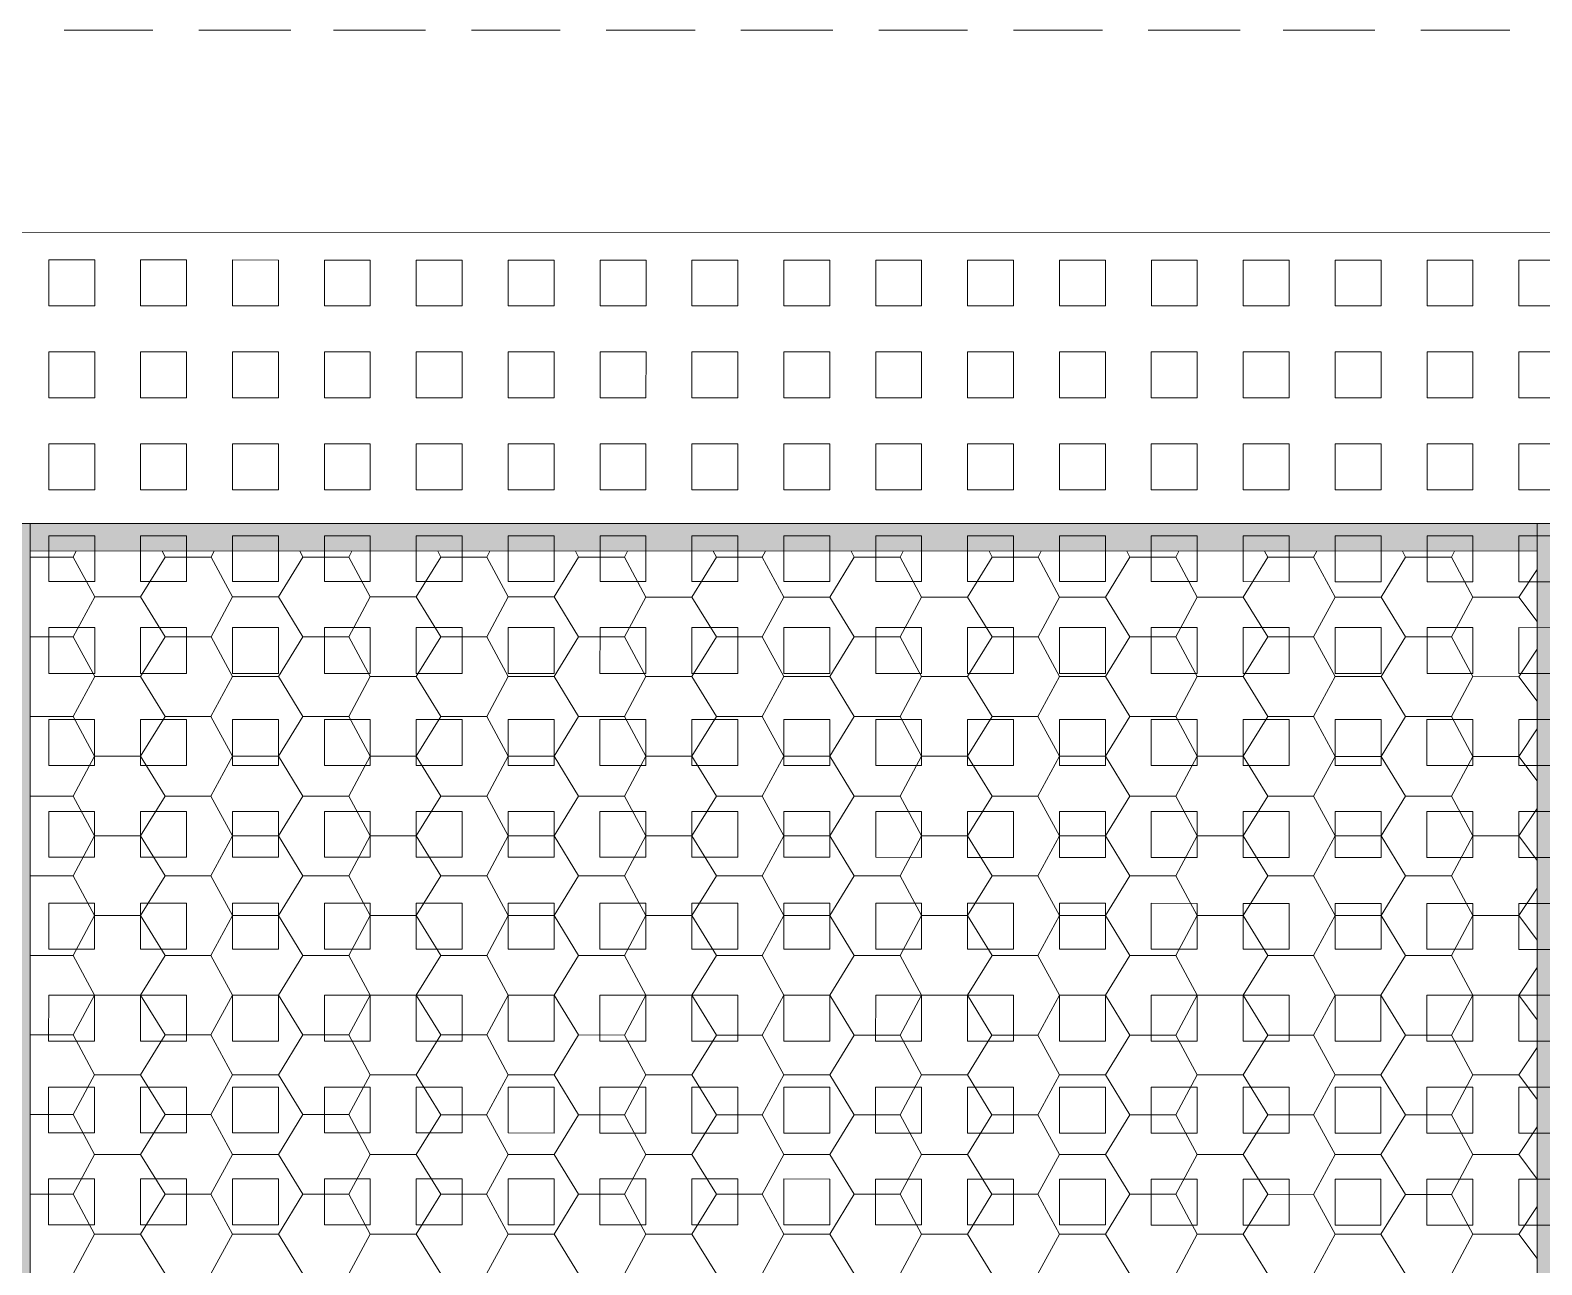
# Model space of a CAD drawing. Extents: x 3377 to 3790, y 1673 to 1846.
# Drawn here: x 3522.481 to 3524.569, y 1763.472 to 1765.177 of the extents above; entities that cross this region are included whole.
import ezdxf

# ---------------------------------------------------------------- set-up
doc = ezdxf.new("R2010")
doc.units = 0
doc.header["$LTSCALE"] = 2
doc.layers.add('PDF7_0', color=7, linetype='Continuous', true_color=0xc6c6c6)
doc.layers.add('PDF7_04-DETALHE', color=7, linetype='Continuous', true_color=0xc6c6c6)

msp = doc.modelspace()

# ---------------------------------------------------------------- linework, layer by layer
at = {"layer": 'PDF7_0', "color": 7, "lineweight": 0}
for points in [[(3522.4431, 1764.4958), (3522.4812, 1764.4958), (3522.4811, 1762.3969), (3522.443, 1762.3969)], [(3522.4811, 1762.3969), (3522.4812, 1764.4958)], [(3524.5631, 1764.4956), (3524.5631, 1764.4575), (3522.4812, 1764.4577), (3522.4812, 1764.4958)], [(3524.5631, 1764.4956), (3524.6012, 1764.4956), (3524.601, 1762.3968), (3524.563, 1762.3968)]]:
    msp.add_lwpolyline(points, close=True, dxfattribs=at)
msp.add_lwpolyline([(3524.5631, 1764.4956), (3524.563, 1762.3968)], dxfattribs=at)
at = {"layer": 'PDF7_0', "lineweight": 0}
for points in [[(3522.4812, 1764.4492), (3522.5404, 1764.4492), (3522.5701, 1764.3942), (3522.6335, 1764.3942), (3522.6674, 1764.4492)], [(3522.5404, 1764.4492), (3522.5447, 1764.4577)], [(3522.6632, 1764.4577), (3522.6674, 1764.4492), (3522.7309, 1764.4492), (3522.7351, 1764.4577)], [(3522.7309, 1764.4492), (3522.7605, 1764.3942), (3522.8239, 1764.3942), (3522.8578, 1764.4492)], [(3522.8536, 1764.4577), (3522.8578, 1764.4492), (3522.9213, 1764.4492), (3522.9255, 1764.4576)], [(3522.9213, 1764.4492), (3522.9509, 1764.3942), (3523.0144, 1764.3942), (3523.0482, 1764.4492)], [(3523.044, 1764.4576), (3523.0482, 1764.4492), (3523.1117, 1764.4492), (3523.1159, 1764.4576)], [(3523.1117, 1764.4492), (3523.1413, 1764.3942), (3523.2048, 1764.3942), (3523.2386, 1764.4492)], [(3523.2344, 1764.4576), (3523.2386, 1764.4492), (3523.3021, 1764.4492), (3523.3063, 1764.4576)], [(3523.3021, 1764.4492), (3523.3317, 1764.3941), (3523.3952, 1764.3941), (3523.4291, 1764.4492)], [(3523.4248, 1764.4576), (3523.4291, 1764.4492), (3523.4925, 1764.4491), (3523.4968, 1764.4576)], [(3523.4925, 1764.4491), (3523.5221, 1764.3941), (3523.5856, 1764.3941), (3523.6195, 1764.4491)], [(3523.6152, 1764.4576), (3523.6195, 1764.4491), (3523.6829, 1764.4491), (3523.6872, 1764.4576)], [(3523.6829, 1764.4491), (3523.7126, 1764.3941), (3523.776, 1764.3941), (3523.8099, 1764.4491)], [(3523.8057, 1764.4576), (3523.8099, 1764.4491), (3523.8734, 1764.4491), (3523.8776, 1764.4576)], [(3523.8734, 1764.4491), (3523.903, 1764.3941), (3523.9665, 1764.3941), (3524.0003, 1764.4491)], [(3523.9961, 1764.4576), (3524.0003, 1764.4491), (3524.0638, 1764.4491), (3524.068, 1764.4576)], [(3524.0638, 1764.4491), (3524.0934, 1764.3941), (3524.1569, 1764.3941), (3524.1907, 1764.4491)], [(3524.1865, 1764.4576), (3524.1907, 1764.4491), (3524.2542, 1764.4491), (3524.2584, 1764.4576)], [(3524.2542, 1764.4491), (3524.2838, 1764.3941), (3524.3473, 1764.3941), (3524.3811, 1764.4491)], [(3524.3769, 1764.4576), (3524.3811, 1764.4491), (3524.4446, 1764.4491), (3524.4488, 1764.4575)], [(3524.4446, 1764.4491), (3524.4742, 1764.3941), (3524.5377, 1764.3941), (3524.5631, 1764.3602)], [(3524.5377, 1764.3941), (3524.5631, 1764.4322)], [(3522.5404, 1764.3392), (3522.5701, 1764.3942)], [(3522.6335, 1764.3942), (3522.6674, 1764.3392), (3522.7309, 1764.3392), (3522.7605, 1764.3942)], [(3522.8239, 1764.3942), (3522.8578, 1764.3392), (3522.9213, 1764.3392), (3522.9509, 1764.3942)], [(3523.0144, 1764.3942), (3523.0482, 1764.3392), (3523.1117, 1764.3392), (3523.1413, 1764.3942)], [(3523.2048, 1764.3942), (3523.2386, 1764.3391), (3523.3021, 1764.3391), (3523.3317, 1764.3941)], [(3523.3952, 1764.3941), (3523.429, 1764.3391), (3523.4925, 1764.3391), (3523.5221, 1764.3941)], [(3523.5856, 1764.3941), (3523.6195, 1764.3391), (3523.6829, 1764.3391), (3523.7126, 1764.3941)], [(3523.776, 1764.3941), (3523.8099, 1764.3391), (3523.8734, 1764.3391), (3523.903, 1764.3941)], [(3523.9665, 1764.3941), (3524.0003, 1764.3391), (3524.0638, 1764.3391), (3524.0934, 1764.3941)], [(3524.1569, 1764.3941), (3524.1907, 1764.3391), (3524.2542, 1764.3391), (3524.2838, 1764.3941)], [(3524.3473, 1764.3941), (3524.3811, 1764.3391), (3524.4446, 1764.3391), (3524.4742, 1764.3941)], [(3522.4812, 1764.3392), (3522.5404, 1764.3392), (3522.5701, 1764.2842), (3522.6335, 1764.2842), (3522.6674, 1764.3392)], [(3522.7309, 1764.3392), (3522.7605, 1764.2842), (3522.8239, 1764.2842), (3522.8578, 1764.3392)], [(3522.9213, 1764.3392), (3522.9509, 1764.2842), (3523.0144, 1764.2842), (3523.0482, 1764.3392)], [(3523.1117, 1764.3392), (3523.1413, 1764.2841), (3523.2048, 1764.2841), (3523.2386, 1764.3391)], [(3523.3021, 1764.3391), (3523.3317, 1764.2841), (3523.3952, 1764.2841), (3523.429, 1764.3391)], [(3523.4925, 1764.3391), (3523.5221, 1764.2841), (3523.5856, 1764.2841), (3523.6195, 1764.3391)], [(3523.6829, 1764.3391), (3523.7126, 1764.2841), (3523.776, 1764.2841), (3523.8099, 1764.3391)], [(3523.8734, 1764.3391), (3523.903, 1764.2841), (3523.9664, 1764.2841), (3524.0003, 1764.3391)], [(3524.0638, 1764.3391), (3524.0934, 1764.2841), (3524.1569, 1764.2841), (3524.1907, 1764.3391)], [(3524.2542, 1764.3391), (3524.2838, 1764.2841), (3524.3473, 1764.2841), (3524.3811, 1764.3391)], [(3524.4446, 1764.3391), (3524.4742, 1764.2841), (3524.5377, 1764.284), (3524.5631, 1764.2502)], [(3524.5377, 1764.284), (3524.5631, 1764.3221)], [(3522.5404, 1764.2292), (3522.5701, 1764.2842)], [(3522.6335, 1764.2842), (3522.6674, 1764.2292), (3522.7308, 1764.2292), (3522.7605, 1764.2842)], [(3522.8239, 1764.2842), (3522.8578, 1764.2292), (3522.9213, 1764.2291), (3522.9509, 1764.2842)], [(3523.0144, 1764.2842), (3523.0482, 1764.2291), (3523.1117, 1764.2291), (3523.1413, 1764.2841)], [(3523.2048, 1764.2841), (3523.2386, 1764.2291), (3523.3021, 1764.2291), (3523.3317, 1764.2841)], [(3523.3952, 1764.2841), (3523.429, 1764.2291), (3523.4925, 1764.2291), (3523.5221, 1764.2841)], [(3523.5856, 1764.2841), (3523.6195, 1764.2291), (3523.6829, 1764.2291), (3523.7126, 1764.2841)], [(3523.776, 1764.2841), (3523.8099, 1764.2291), (3523.8733, 1764.2291), (3523.903, 1764.2841)], [(3523.9664, 1764.2841), (3524.0003, 1764.2291), (3524.0638, 1764.2291), (3524.0934, 1764.2841)], [(3524.1569, 1764.2841), (3524.1907, 1764.2291), (3524.2542, 1764.2291), (3524.2838, 1764.2841)], [(3524.3473, 1764.2841), (3524.3811, 1764.2291), (3524.4446, 1764.229), (3524.4742, 1764.2841)], [(3522.4812, 1764.2292), (3522.5404, 1764.2292), (3522.57, 1764.1742), (3522.6335, 1764.1742), (3522.6674, 1764.2292)], [(3522.7308, 1764.2292), (3522.7605, 1764.1741), (3522.8239, 1764.1741), (3522.8578, 1764.2292)], [(3522.9213, 1764.2291), (3522.9509, 1764.1741), (3523.0144, 1764.1741), (3523.0482, 1764.2291)], [(3523.1117, 1764.2291), (3523.1413, 1764.1741), (3523.2048, 1764.1741), (3523.2386, 1764.2291)], [(3523.3021, 1764.2291), (3523.3317, 1764.1741), (3523.3952, 1764.1741), (3523.429, 1764.2291)], [(3523.4925, 1764.2291), (3523.5221, 1764.1741), (3523.5856, 1764.1741), (3523.6195, 1764.2291)], [(3523.6829, 1764.2291), (3523.7125, 1764.1741), (3523.776, 1764.1741), (3523.8099, 1764.2291)], [(3523.8733, 1764.2291), (3523.903, 1764.1741), (3523.9664, 1764.1741), (3524.0003, 1764.2291)], [(3524.0638, 1764.2291), (3524.0934, 1764.1741), (3524.1569, 1764.1741), (3524.1907, 1764.2291)], [(3524.2542, 1764.2291), (3524.2838, 1764.174), (3524.3473, 1764.174), (3524.3811, 1764.2291)], [(3524.4446, 1764.229), (3524.4742, 1764.174), (3524.5377, 1764.174), (3524.5631, 1764.1402)], [(3524.5377, 1764.174), (3524.5631, 1764.2121)], [(3522.5404, 1764.1192), (3522.57, 1764.1742)], [(3522.6335, 1764.1742), (3522.6674, 1764.1191), (3522.7308, 1764.1191), (3522.7605, 1764.1741)], [(3522.8239, 1764.1741), (3522.8578, 1764.1191), (3522.9213, 1764.1191), (3522.9509, 1764.1741)], [(3523.0144, 1764.1741), (3523.0482, 1764.1191), (3523.1117, 1764.1191), (3523.1413, 1764.1741)], [(3523.2048, 1764.1741), (3523.2386, 1764.1191), (3523.3021, 1764.1191), (3523.3317, 1764.1741)], [(3523.3952, 1764.1741), (3523.429, 1764.1191), (3523.4925, 1764.1191), (3523.5221, 1764.1741)], [(3523.5856, 1764.1741), (3523.6195, 1764.1191), (3523.6829, 1764.1191), (3523.7125, 1764.1741)], [(3523.776, 1764.1741), (3523.8099, 1764.1191), (3523.8733, 1764.1191), (3523.903, 1764.1741)], [(3523.9664, 1764.1741), (3524.0003, 1764.1191), (3524.0638, 1764.1191), (3524.0934, 1764.1741)], [(3524.1569, 1764.1741), (3524.1907, 1764.119), (3524.2542, 1764.119), (3524.2838, 1764.174)], [(3524.3473, 1764.174), (3524.3811, 1764.119), (3524.4446, 1764.119), (3524.4742, 1764.174)], [(3522.4812, 1764.1192), (3522.5404, 1764.1192), (3522.57, 1764.0641), (3522.6335, 1764.0641), (3522.6674, 1764.1191)], [(3522.7308, 1764.1191), (3522.7605, 1764.0641), (3522.8239, 1764.0641), (3522.8578, 1764.1191)], [(3522.9213, 1764.1191), (3522.9509, 1764.0641), (3523.0143, 1764.0641), (3523.0482, 1764.1191)], [(3523.1117, 1764.1191), (3523.1413, 1764.0641), (3523.2048, 1764.0641), (3523.2386, 1764.1191)], [(3523.3021, 1764.1191), (3523.3317, 1764.0641), (3523.3952, 1764.0641), (3523.429, 1764.1191)], [(3523.4925, 1764.1191), (3523.5221, 1764.0641), (3523.5856, 1764.0641), (3523.6195, 1764.1191)], [(3523.6829, 1764.1191), (3523.7125, 1764.0641), (3523.776, 1764.0641), (3523.8099, 1764.1191)], [(3523.8733, 1764.1191), (3523.903, 1764.0641), (3523.9664, 1764.0641), (3524.0003, 1764.1191)], [(3524.0638, 1764.1191), (3524.0934, 1764.064), (3524.1568, 1764.064), (3524.1907, 1764.119)], [(3524.2542, 1764.119), (3524.2838, 1764.064), (3524.3473, 1764.064), (3524.3811, 1764.119)], [(3524.4446, 1764.119), (3524.4742, 1764.064), (3524.5377, 1764.064), (3524.5631, 1764.0302)], [(3524.5377, 1764.064), (3524.5631, 1764.1021)], [(3522.5404, 1764.0091), (3522.57, 1764.0641)], [(3522.6335, 1764.0641), (3522.6674, 1764.0091), (3522.7308, 1764.0091), (3522.7605, 1764.0641)], [(3522.8239, 1764.0641), (3522.8578, 1764.0091), (3522.9212, 1764.0091), (3522.9509, 1764.0641)], [(3523.0143, 1764.0641), (3523.0482, 1764.0091), (3523.1117, 1764.0091), (3523.1413, 1764.0641)], [(3523.2048, 1764.0641), (3523.2386, 1764.0091), (3523.3021, 1764.0091), (3523.3317, 1764.0641)], [(3523.3952, 1764.0641), (3523.429, 1764.0091), (3523.4925, 1764.0091), (3523.5221, 1764.0641)], [(3523.5856, 1764.0641), (3523.6194, 1764.0091), (3523.6829, 1764.0091), (3523.7125, 1764.0641)], [(3523.776, 1764.0641), (3523.8099, 1764.0091), (3523.8733, 1764.009), (3523.903, 1764.0641)], [(3523.9664, 1764.0641), (3524.0003, 1764.009), (3524.0638, 1764.009), (3524.0934, 1764.064)], [(3524.1568, 1764.064), (3524.1907, 1764.009), (3524.2542, 1764.009), (3524.2838, 1764.064)], [(3524.3473, 1764.064), (3524.3811, 1764.009), (3524.4446, 1764.009), (3524.4742, 1764.064)], [(3522.4812, 1764.0091), (3522.5404, 1764.0091), (3522.57, 1763.9541), (3522.6335, 1763.9541), (3522.6674, 1764.0091)], [(3522.7308, 1764.0091), (3522.7604, 1763.9541), (3522.8239, 1763.9541), (3522.8578, 1764.0091)], [(3522.9212, 1764.0091), (3522.9509, 1763.9541), (3523.0143, 1763.9541), (3523.0482, 1764.0091)], [(3523.1117, 1764.0091), (3523.1413, 1763.9541), (3523.2048, 1763.9541), (3523.2386, 1764.0091)], [(3523.3021, 1764.0091), (3523.3317, 1763.9541), (3523.3952, 1763.9541), (3523.429, 1764.0091)], [(3523.4925, 1764.0091), (3523.5221, 1763.9541), (3523.5856, 1763.9541), (3523.6194, 1764.0091)], [(3523.6829, 1764.0091), (3523.7125, 1763.954), (3523.776, 1763.954), (3523.8099, 1764.0091)], [(3523.8733, 1764.009), (3523.903, 1763.954), (3523.9664, 1763.954), (3524.0003, 1764.009)], [(3524.0638, 1764.009), (3524.0934, 1763.954), (3524.1568, 1763.954), (3524.1907, 1764.009)], [(3524.2542, 1764.009), (3524.2838, 1763.954), (3524.3473, 1763.954), (3524.3811, 1764.009)], [(3524.4446, 1764.009), (3524.4742, 1763.954), (3524.5377, 1763.954), (3524.5631, 1763.9201)], [(3524.5377, 1763.954), (3524.5631, 1763.9921)], [(3522.5404, 1763.8991), (3522.57, 1763.9541)], [(3522.6335, 1763.9541), (3522.6674, 1763.8991), (3522.7308, 1763.8991), (3522.7604, 1763.9541)], [(3522.8239, 1763.9541), (3522.8578, 1763.8991), (3522.9212, 1763.8991), (3522.9509, 1763.9541)], [(3523.0143, 1763.9541), (3523.0482, 1763.8991), (3523.1117, 1763.8991), (3523.1413, 1763.9541)], [(3523.2048, 1763.9541), (3523.2386, 1763.8991), (3523.3021, 1763.8991), (3523.3317, 1763.9541)], [(3523.3952, 1763.9541), (3523.429, 1763.8991), (3523.4925, 1763.8991), (3523.5221, 1763.9541)], [(3523.5856, 1763.9541), (3523.6194, 1763.899), (3523.6829, 1763.899), (3523.7125, 1763.954)], [(3523.776, 1763.954), (3523.8099, 1763.899), (3523.8733, 1763.899), (3523.903, 1763.954)], [(3523.9664, 1763.954), (3524.0003, 1763.899), (3524.0637, 1763.899), (3524.0934, 1763.954)], [(3524.1568, 1763.954), (3524.1907, 1763.899), (3524.2542, 1763.899), (3524.2838, 1763.954)], [(3524.3473, 1763.954), (3524.3811, 1763.899), (3524.4446, 1763.899), (3524.4742, 1763.954)], [(3522.4812, 1763.8991), (3522.5404, 1763.8991), (3522.57, 1763.8441), (3522.6335, 1763.8441), (3522.6674, 1763.8991)], [(3522.7308, 1763.8991), (3522.7604, 1763.8441), (3522.8239, 1763.8441), (3522.8578, 1763.8991)], [(3522.9212, 1763.8991), (3522.9509, 1763.8441), (3523.0143, 1763.8441), (3523.0482, 1763.8991)], [(3523.1117, 1763.8991), (3523.1413, 1763.8441), (3523.2047, 1763.8441), (3523.2386, 1763.8991)], [(3523.3021, 1763.8991), (3523.3317, 1763.8441), (3523.3952, 1763.8441), (3523.429, 1763.8991)], [(3523.4925, 1763.8991), (3523.5221, 1763.844), (3523.5856, 1763.844), (3523.6194, 1763.899)], [(3523.6829, 1763.899), (3523.7125, 1763.844), (3523.776, 1763.844), (3523.8099, 1763.899)], [(3523.8733, 1763.899), (3523.9029, 1763.844), (3523.9664, 1763.844), (3524.0003, 1763.899)], [(3524.0637, 1763.899), (3524.0934, 1763.844), (3524.1568, 1763.844), (3524.1907, 1763.899)], [(3524.2542, 1763.899), (3524.2838, 1763.844), (3524.3472, 1763.844), (3524.3811, 1763.899)], [(3524.4446, 1763.899), (3524.4742, 1763.844), (3524.5377, 1763.844), (3524.5631, 1763.8101)], [(3524.5377, 1763.844), (3524.5631, 1763.8821)], [(3522.5404, 1763.7891), (3522.57, 1763.8441)], [(3522.6335, 1763.8441), (3522.6673, 1763.7891), (3522.7308, 1763.7891), (3522.7604, 1763.8441)], [(3522.8239, 1763.8441), (3522.8578, 1763.7891), (3522.9212, 1763.7891), (3522.9509, 1763.8441)], [(3523.0143, 1763.8441), (3523.0482, 1763.7891), (3523.1117, 1763.7891), (3523.1413, 1763.8441)], [(3523.2047, 1763.8441), (3523.2386, 1763.7891), (3523.3021, 1763.789), (3523.3317, 1763.8441)], [(3523.3952, 1763.8441), (3523.429, 1763.789), (3523.4925, 1763.789), (3523.5221, 1763.844)], [(3523.5856, 1763.844), (3523.6194, 1763.789), (3523.6829, 1763.789), (3523.7125, 1763.844)], [(3523.776, 1763.844), (3523.8098, 1763.789), (3523.8733, 1763.789), (3523.9029, 1763.844)], [(3523.9664, 1763.844), (3524.0003, 1763.789), (3524.0637, 1763.789), (3524.0934, 1763.844)], [(3524.1568, 1763.844), (3524.1907, 1763.789), (3524.2542, 1763.789), (3524.2838, 1763.844)], [(3524.3472, 1763.844), (3524.3811, 1763.789), (3524.4446, 1763.789), (3524.4742, 1763.844)], [(3522.4812, 1763.7891), (3522.5404, 1763.7891), (3522.57, 1763.7341), (3522.6335, 1763.7341), (3522.6673, 1763.7891)], [(3522.7308, 1763.7891), (3522.7604, 1763.7341), (3522.8239, 1763.7341), (3522.8578, 1763.7891)], [(3522.9212, 1763.7891), (3522.9509, 1763.7341), (3523.0143, 1763.7341), (3523.0482, 1763.7891)], [(3523.1117, 1763.7891), (3523.1413, 1763.734), (3523.2047, 1763.734), (3523.2386, 1763.7891)], [(3523.3021, 1763.789), (3523.3317, 1763.734), (3523.3952, 1763.734), (3523.429, 1763.789)], [(3523.4925, 1763.789), (3523.5221, 1763.734), (3523.5856, 1763.734), (3523.6194, 1763.789)], [(3523.6829, 1763.789), (3523.7125, 1763.734), (3523.776, 1763.734), (3523.8098, 1763.789)], [(3523.8733, 1763.789), (3523.9029, 1763.734), (3523.9664, 1763.734), (3524.0003, 1763.789)], [(3524.0637, 1763.789), (3524.0934, 1763.734), (3524.1568, 1763.734), (3524.1907, 1763.789)], [(3524.2542, 1763.789), (3524.2838, 1763.734), (3524.3472, 1763.734), (3524.3811, 1763.789)], [(3524.4446, 1763.789), (3524.4742, 1763.734), (3524.5377, 1763.734), (3524.563, 1763.7001)], [(3524.5377, 1763.734), (3524.5631, 1763.772)], [(3522.5404, 1763.6791), (3522.57, 1763.7341)], [(3522.6335, 1763.7341), (3522.6673, 1763.6791), (3522.7308, 1763.6791), (3522.7604, 1763.7341)], [(3522.8239, 1763.7341), (3522.8578, 1763.6791), (3522.9212, 1763.6791), (3522.9509, 1763.7341)], [(3523.0143, 1763.7341), (3523.0482, 1763.679), (3523.1116, 1763.679), (3523.1413, 1763.734)], [(3523.2047, 1763.734), (3523.2386, 1763.679), (3523.3021, 1763.679), (3523.3317, 1763.734)], [(3523.3952, 1763.734), (3523.429, 1763.679), (3523.4925, 1763.679), (3523.5221, 1763.734)], [(3523.5856, 1763.734), (3523.6194, 1763.679), (3523.6829, 1763.679), (3523.7125, 1763.734)], [(3523.776, 1763.734), (3523.8098, 1763.679), (3523.8733, 1763.679), (3523.9029, 1763.734)], [(3523.9664, 1763.734), (3524.0003, 1763.679), (3524.0637, 1763.679), (3524.0934, 1763.734)], [(3524.1568, 1763.734), (3524.1907, 1763.679), (3524.2541, 1763.679), (3524.2838, 1763.734)], [(3524.3472, 1763.734), (3524.3811, 1763.679), (3524.4446, 1763.679), (3524.4742, 1763.734)], [(3522.4812, 1763.6791), (3522.5404, 1763.6791), (3522.57, 1763.6241), (3522.6335, 1763.6241), (3522.6673, 1763.6791)], [(3522.7308, 1763.6791), (3522.7604, 1763.6241), (3522.8239, 1763.6241), (3522.8578, 1763.6791)], [(3522.9212, 1763.6791), (3522.9508, 1763.624), (3523.0143, 1763.624), (3523.0482, 1763.679)], [(3523.1116, 1763.679), (3523.1413, 1763.624), (3523.2047, 1763.624), (3523.2386, 1763.679)], [(3523.3021, 1763.679), (3523.3317, 1763.624), (3523.3951, 1763.624), (3523.429, 1763.679)], [(3523.4925, 1763.679), (3523.5221, 1763.624), (3523.5856, 1763.624), (3523.6194, 1763.679)], [(3523.6829, 1763.679), (3523.7125, 1763.624), (3523.776, 1763.624), (3523.8098, 1763.679)], [(3523.8733, 1763.679), (3523.9029, 1763.624), (3523.9664, 1763.624), (3524.0003, 1763.679)], [(3524.0637, 1763.679), (3524.0933, 1763.624), (3524.1568, 1763.624), (3524.1907, 1763.679)], [(3524.2541, 1763.679), (3524.2838, 1763.624), (3524.3472, 1763.6239), (3524.3811, 1763.679)], [(3524.4446, 1763.679), (3524.4742, 1763.6239), (3524.5377, 1763.6239), (3524.563, 1763.5901)], [(3524.5377, 1763.6239), (3524.563, 1763.662)], [(3522.5404, 1763.5691), (3522.57, 1763.6241)], [(3522.6335, 1763.6241), (3522.6673, 1763.5691), (3522.7308, 1763.569), (3522.7604, 1763.6241)], [(3522.8239, 1763.6241), (3522.8577, 1763.569), (3522.9212, 1763.569), (3522.9508, 1763.624)], [(3523.0143, 1763.624), (3523.0482, 1763.569), (3523.1116, 1763.569), (3523.1413, 1763.624)], [(3523.2047, 1763.624), (3523.2386, 1763.569), (3523.3021, 1763.569), (3523.3317, 1763.624)], [(3523.3951, 1763.624), (3523.429, 1763.569), (3523.4925, 1763.569), (3523.5221, 1763.624)], [(3523.5856, 1763.624), (3523.6194, 1763.569), (3523.6829, 1763.569), (3523.7125, 1763.624)], [(3523.776, 1763.624), (3523.8098, 1763.569), (3523.8733, 1763.569), (3523.9029, 1763.624)], [(3523.9664, 1763.624), (3524.0002, 1763.569), (3524.0637, 1763.569), (3524.0933, 1763.624)], [(3524.1568, 1763.624), (3524.1907, 1763.569), (3524.2541, 1763.5689), (3524.2838, 1763.624)], [(3524.3472, 1763.6239), (3524.3811, 1763.5689), (3524.4446, 1763.5689), (3524.4742, 1763.6239)], [(3522.4811, 1763.5691), (3522.5404, 1763.5691), (3522.57, 1763.5141), (3522.6335, 1763.514), (3522.6673, 1763.5691)], [(3522.7308, 1763.569), (3522.7604, 1763.514), (3522.8239, 1763.514), (3522.8577, 1763.569)], [(3522.9212, 1763.569), (3522.9508, 1763.514), (3523.0143, 1763.514), (3523.0482, 1763.569)], [(3523.1116, 1763.569), (3523.1413, 1763.514), (3523.2047, 1763.514), (3523.2386, 1763.569)], [(3523.3021, 1763.569), (3523.3317, 1763.514), (3523.3951, 1763.514), (3523.429, 1763.569)], [(3523.4925, 1763.569), (3523.5221, 1763.514), (3523.5856, 1763.514), (3523.6194, 1763.569)], [(3523.6829, 1763.569), (3523.7125, 1763.514), (3523.776, 1763.514), (3523.8098, 1763.569)], [(3523.8733, 1763.569), (3523.9029, 1763.514), (3523.9664, 1763.514), (3524.0002, 1763.569)], [(3524.0637, 1763.569), (3524.0933, 1763.5139), (3524.1568, 1763.5139), (3524.1907, 1763.569)], [(3524.2541, 1763.5689), (3524.2838, 1763.5139), (3524.3472, 1763.5139), (3524.3811, 1763.5689)], [(3524.4446, 1763.5689), (3524.4742, 1763.5139), (3524.5376, 1763.5139), (3524.563, 1763.4801)], [(3524.5376, 1763.5139), (3524.563, 1763.552)], [(3522.5404, 1763.459), (3522.57, 1763.5141)], [(3522.6335, 1763.514), (3522.6673, 1763.459), (3522.7308, 1763.459), (3522.7604, 1763.514)], [(3522.8239, 1763.514), (3522.8577, 1763.459), (3522.9212, 1763.459), (3522.9508, 1763.514)], [(3523.0143, 1763.514), (3523.0482, 1763.459), (3523.1116, 1763.459), (3523.1413, 1763.514)], [(3523.2047, 1763.514), (3523.2386, 1763.459), (3523.302, 1763.459), (3523.3317, 1763.514)], [(3523.3951, 1763.514), (3523.429, 1763.459), (3523.4925, 1763.459), (3523.5221, 1763.514)], [(3523.5856, 1763.514), (3523.6194, 1763.459), (3523.6829, 1763.459), (3523.7125, 1763.514)], [(3523.776, 1763.514), (3523.8098, 1763.459), (3523.8733, 1763.459), (3523.9029, 1763.514)], [(3523.9664, 1763.514), (3524.0002, 1763.4589), (3524.0637, 1763.4589), (3524.0933, 1763.5139)], [(3524.1568, 1763.5139), (3524.1907, 1763.4589), (3524.2541, 1763.4589), (3524.2838, 1763.5139)], [(3524.3472, 1763.5139), (3524.3811, 1763.4589), (3524.4445, 1763.4589), (3524.4742, 1763.5139)]]:
    msp.add_lwpolyline(points, dxfattribs=at)
at = {"layer": 'PDF7_0', "color": 9, "true_color": 0xc1c1c1, "transparency": 33554559}
for points in [[(3522.4812, 1764.4958), (3522.4431, 1764.4958), (3522.4811, 1762.3969)], [(3524.5631, 1764.4956), (3522.4812, 1764.4958), (3524.5631, 1764.4575)], [(3522.4812, 1764.4958), (3524.5631, 1764.4575), (3522.4812, 1764.4577)], [(3524.5631, 1764.4956), (3524.601, 1762.3968), (3524.563, 1762.3968)], [(3524.6012, 1764.4956), (3524.5631, 1764.4956), (3524.601, 1762.3968)]]:
    msp.add_solid(points, dxfattribs=at)
at = {"layer": 'PDF7_04-DETALHE', "color": 7, "lineweight": 0}
for points in [[(3522.6505, 1765.177), (3522.5278, 1765.177)], [(3522.8409, 1765.177), (3522.714, 1765.177)], [(3523.0271, 1765.177), (3522.9002, 1765.177)], [(3523.2133, 1765.177), (3523.0906, 1765.177)], [(3523.3995, 1765.177), (3523.2768, 1765.177)], [(3523.5899, 1765.177), (3523.463, 1765.177)], [(3523.7761, 1765.1769), (3523.6534, 1765.177)], [(3523.9623, 1765.1769), (3523.8396, 1765.1769)], [(3524.1527, 1765.1769), (3524.0257, 1765.1769)], [(3524.3389, 1765.1769), (3524.2119, 1765.1769)], [(3524.5251, 1765.1769), (3524.4023, 1765.1769)]]:
    msp.add_lwpolyline(points, dxfattribs=at)
at = {"layer": 'PDF7_04-DETALHE', "lineweight": 0}
msp.add_lwpolyline([(3519.8068, 1762.3971), (3519.8069, 1764.8979), (3525.3544, 1764.8976), (3525.3542, 1762.3968)], dxfattribs=at)
for points in [[(3522.5701, 1764.8597), (3522.5701, 1764.7962), (3522.5066, 1764.7962), (3522.5066, 1764.8597)], [(3522.697, 1764.8597), (3522.697, 1764.7962), (3522.6336, 1764.7962), (3522.6336, 1764.8597)], [(3522.824, 1764.8596), (3522.824, 1764.7962), (3522.7605, 1764.7962), (3522.7605, 1764.8597)], [(3522.9509, 1764.8596), (3522.9509, 1764.7962), (3522.8874, 1764.7962), (3522.8875, 1764.8596)], [(3523.0779, 1764.8596), (3523.0779, 1764.7962), (3523.0144, 1764.7962), (3523.0144, 1764.8596)], [(3523.2048, 1764.8596), (3523.2048, 1764.7961), (3523.1413, 1764.7962), (3523.1413, 1764.8596)], [(3523.3318, 1764.8596), (3523.3318, 1764.7961), (3523.2683, 1764.7961), (3523.2683, 1764.8596)], [(3523.4587, 1764.8596), (3523.4587, 1764.7961), (3523.3952, 1764.7961), (3523.3952, 1764.8596)], [(3523.5856, 1764.8596), (3523.5856, 1764.7961), (3523.5222, 1764.7961), (3523.5222, 1764.8596)], [(3523.7126, 1764.8596), (3523.7126, 1764.7961), (3523.6491, 1764.7961), (3523.6491, 1764.8596)], [(3523.8395, 1764.8596), (3523.8395, 1764.7961), (3523.7761, 1764.7961), (3523.7761, 1764.8596)], [(3523.9665, 1764.8596), (3523.9665, 1764.7961), (3523.903, 1764.7961), (3523.903, 1764.8596)], [(3524.0934, 1764.8596), (3524.0934, 1764.7961), (3524.03, 1764.7961), (3524.03, 1764.8596)], [(3524.2204, 1764.8596), (3524.2204, 1764.7961), (3524.1569, 1764.7961), (3524.1569, 1764.8596)], [(3524.3473, 1764.8595), (3524.3473, 1764.7961), (3524.2838, 1764.7961), (3524.2838, 1764.8595)], [(3524.4743, 1764.8595), (3524.4743, 1764.7961), (3524.4108, 1764.7961), (3524.4108, 1764.8595)], [(3524.6012, 1764.8595), (3524.6012, 1764.7961), (3524.5377, 1764.7961), (3524.5377, 1764.8595)], [(3522.5701, 1764.7327), (3522.5701, 1764.6692), (3522.5066, 1764.6693), (3522.5066, 1764.7327)], [(3522.697, 1764.7327), (3522.697, 1764.6692), (3522.6336, 1764.6692), (3522.6336, 1764.7327)], [(3522.824, 1764.7327), (3522.824, 1764.6692), (3522.7605, 1764.6692), (3522.7605, 1764.7327)], [(3522.9509, 1764.7327), (3522.9509, 1764.6692), (3522.8874, 1764.6692), (3522.8874, 1764.7327)], [(3523.0779, 1764.7327), (3523.0779, 1764.6692), (3523.0144, 1764.6692), (3523.0144, 1764.7327)], [(3523.2048, 1764.7327), (3523.2048, 1764.6692), (3523.1413, 1764.6692), (3523.1413, 1764.7327)], [(3523.3318, 1764.7327), (3523.3317, 1764.6692), (3523.2683, 1764.6692), (3523.2683, 1764.7327)], [(3523.4587, 1764.7327), (3523.4587, 1764.6692), (3523.3952, 1764.6692), (3523.3952, 1764.7327)], [(3523.5856, 1764.7327), (3523.5856, 1764.6692), (3523.5222, 1764.6692), (3523.5222, 1764.7327)], [(3523.7126, 1764.7326), (3523.7126, 1764.6692), (3523.6491, 1764.6692), (3523.6491, 1764.7326)], [(3523.8395, 1764.7326), (3523.8395, 1764.6692), (3523.7761, 1764.6692), (3523.7761, 1764.7326)], [(3523.9665, 1764.7326), (3523.9665, 1764.6692), (3523.903, 1764.6692), (3523.903, 1764.7326)], [(3524.0934, 1764.7326), (3524.0934, 1764.6691), (3524.0299, 1764.6691), (3524.0299, 1764.7326)], [(3524.2204, 1764.7326), (3524.2204, 1764.6691), (3524.1569, 1764.6691), (3524.1569, 1764.7326)], [(3524.3473, 1764.7326), (3524.3473, 1764.6691), (3524.2838, 1764.6691), (3524.2838, 1764.7326)], [(3524.4743, 1764.7326), (3524.4742, 1764.6691), (3524.4108, 1764.6691), (3524.4108, 1764.7326)], [(3524.6012, 1764.7326), (3524.6012, 1764.6691), (3524.5377, 1764.6691), (3524.5377, 1764.7326)], [(3522.5701, 1764.6058), (3522.5701, 1764.5423), (3522.5066, 1764.5423), (3522.5066, 1764.6058)], [(3522.697, 1764.6058), (3522.697, 1764.5423), (3522.6335, 1764.5423), (3522.6335, 1764.6058)], [(3522.824, 1764.6058), (3522.824, 1764.5423), (3522.7605, 1764.5423), (3522.7605, 1764.6058)], [(3522.9509, 1764.6057), (3522.9509, 1764.5423), (3522.8874, 1764.5423), (3522.8874, 1764.6058)], [(3523.0779, 1764.6057), (3523.0778, 1764.5423), (3523.0144, 1764.5423), (3523.0144, 1764.6057)], [(3523.2048, 1764.6057), (3523.2048, 1764.5423), (3523.1413, 1764.5423), (3523.1413, 1764.6057)], [(3523.3317, 1764.6057), (3523.3317, 1764.5423), (3523.2683, 1764.5423), (3523.2683, 1764.6057)], [(3523.4587, 1764.6057), (3523.4587, 1764.5422), (3523.3952, 1764.5422), (3523.3952, 1764.6057)], [(3523.5856, 1764.6057), (3523.5856, 1764.5422), (3523.5222, 1764.5422), (3523.5222, 1764.6057)], [(3523.7126, 1764.6057), (3523.7126, 1764.5422), (3523.6491, 1764.5422), (3523.6491, 1764.6057)], [(3523.8395, 1764.6057), (3523.8395, 1764.5422), (3523.776, 1764.5422), (3523.776, 1764.6057)], [(3523.9665, 1764.6057), (3523.9665, 1764.5422), (3523.903, 1764.5422), (3523.903, 1764.6057)], [(3524.0934, 1764.6057), (3524.0934, 1764.5422), (3524.0299, 1764.5422), (3524.0299, 1764.6057)], [(3524.2204, 1764.6057), (3524.2204, 1764.5422), (3524.1569, 1764.5422), (3524.1569, 1764.6057)], [(3524.3473, 1764.6057), (3524.3473, 1764.5422), (3524.2838, 1764.5422), (3524.2838, 1764.6057)], [(3524.4742, 1764.6056), (3524.4742, 1764.5422), (3524.4108, 1764.5422), (3524.4108, 1764.6057)], [(3524.6012, 1764.6056), (3524.6012, 1764.5422), (3524.5377, 1764.5422), (3524.5377, 1764.6056)], [(3522.5701, 1764.4788), (3522.5701, 1764.4154), (3522.5066, 1764.4154), (3522.5066, 1764.4788)], [(3522.697, 1764.4788), (3522.697, 1764.4153), (3522.6335, 1764.4154), (3522.6335, 1764.4788)], [(3522.824, 1764.4788), (3522.824, 1764.4153), (3522.7605, 1764.4153), (3522.7605, 1764.4788)], [(3522.9509, 1764.4788), (3522.9509, 1764.4153), (3522.8874, 1764.4153), (3522.8874, 1764.4788)], [(3523.0778, 1764.4788), (3523.0778, 1764.4153), (3523.0144, 1764.4153), (3523.0144, 1764.4788)], [(3523.2048, 1764.4788), (3523.2048, 1764.4153), (3523.1413, 1764.4153), (3523.1413, 1764.4788)], [(3523.3317, 1764.4788), (3523.3317, 1764.4153), (3523.2683, 1764.4153), (3523.2683, 1764.4788)], [(3523.4587, 1764.4788), (3523.4587, 1764.4153), (3523.3952, 1764.4153), (3523.3952, 1764.4788)], [(3523.5856, 1764.4788), (3523.5856, 1764.4153), (3523.5221, 1764.4153), (3523.5222, 1764.4788)], [(3523.7126, 1764.4788), (3523.7126, 1764.4153), (3523.6491, 1764.4153), (3523.6491, 1764.4788)], [(3523.8395, 1764.4787), (3523.8395, 1764.4153), (3523.776, 1764.4153), (3523.776, 1764.4787)], [(3523.9665, 1764.4787), (3523.9665, 1764.4153), (3523.903, 1764.4153), (3523.903, 1764.4787)], [(3524.0934, 1764.4787), (3524.0934, 1764.4153), (3524.0299, 1764.4153), (3524.0299, 1764.4787)], [(3524.2203, 1764.4787), (3524.2203, 1764.4152), (3524.1569, 1764.4153), (3524.1569, 1764.4787)], [(3524.3473, 1764.4787), (3524.3473, 1764.4152), (3524.2838, 1764.4152), (3524.2838, 1764.4787)], [(3524.4742, 1764.4787), (3524.4742, 1764.4152), (3524.4108, 1764.4152), (3524.4108, 1764.4787)], [(3524.6012, 1764.4787), (3524.6012, 1764.4152), (3524.5377, 1764.4152), (3524.5377, 1764.4787)], [(3522.5701, 1764.3519), (3522.5701, 1764.2884), (3522.5066, 1764.2884), (3522.5066, 1764.3519)], [(3522.697, 1764.3519), (3522.697, 1764.2884), (3522.6335, 1764.2884), (3522.6335, 1764.3519)], [(3522.8239, 1764.3519), (3522.8239, 1764.2884), (3522.7605, 1764.2884), (3522.7605, 1764.3519)], [(3522.9509, 1764.3519), (3522.9509, 1764.2884), (3522.8874, 1764.2884), (3522.8874, 1764.3519)], [(3523.0778, 1764.3519), (3523.0778, 1764.2884), (3523.0144, 1764.2884), (3523.0144, 1764.3519)], [(3523.2048, 1764.3518), (3523.2048, 1764.2884), (3523.1413, 1764.2884), (3523.1413, 1764.3518)], [(3523.3317, 1764.3518), (3523.3317, 1764.2884), (3523.2682, 1764.2884), (3523.2683, 1764.3518)], [(3523.4587, 1764.3518), (3523.4587, 1764.2884), (3523.3952, 1764.2884), (3523.3952, 1764.3518)], [(3523.5856, 1764.3518), (3523.5856, 1764.2883), (3523.5221, 1764.2883), (3523.5221, 1764.3518)], [(3523.7126, 1764.3518), (3523.7126, 1764.2883), (3523.6491, 1764.2883), (3523.6491, 1764.3518)], [(3523.8395, 1764.3518), (3523.8395, 1764.2883), (3523.776, 1764.2883), (3523.776, 1764.3518)], [(3523.9664, 1764.3518), (3523.9664, 1764.2883), (3523.903, 1764.2883), (3523.903, 1764.3518)], [(3524.0934, 1764.3518), (3524.0934, 1764.2883), (3524.0299, 1764.2883), (3524.0299, 1764.3518)], [(3524.2203, 1764.3518), (3524.2203, 1764.2883), (3524.1569, 1764.2883), (3524.1569, 1764.3518)], [(3524.3473, 1764.3518), (3524.3473, 1764.2883), (3524.2838, 1764.2883), (3524.2838, 1764.3518)], [(3524.4742, 1764.3518), (3524.4742, 1764.2883), (3524.4108, 1764.2883), (3524.4108, 1764.3518)], [(3524.6012, 1764.3517), (3524.6012, 1764.2883), (3524.5377, 1764.2883), (3524.5377, 1764.3518)], [(3522.57, 1764.2249), (3522.57, 1764.1615), (3522.5066, 1764.1615), (3522.5066, 1764.2249)], [(3522.697, 1764.2249), (3522.697, 1764.1615), (3522.6335, 1764.1615), (3522.6335, 1764.2249)], [(3522.8239, 1764.2249), (3522.8239, 1764.1615), (3522.7605, 1764.1615), (3522.7605, 1764.2249)], [(3522.9509, 1764.2249), (3522.9509, 1764.1614), (3522.8874, 1764.1614), (3522.8874, 1764.2249)], [(3523.0778, 1764.2249), (3523.0778, 1764.1614), (3523.0144, 1764.1614), (3523.0144, 1764.2249)], [(3523.2048, 1764.2249), (3523.2048, 1764.1614), (3523.1413, 1764.1614), (3523.1413, 1764.2249)], [(3523.3317, 1764.2249), (3523.3317, 1764.1614), (3523.2682, 1764.1614), (3523.2682, 1764.2249)], [(3523.4587, 1764.2249), (3523.4587, 1764.1614), (3523.3952, 1764.1614), (3523.3952, 1764.2249)], [(3523.5856, 1764.2249), (3523.5856, 1764.1614), (3523.5221, 1764.1614), (3523.5221, 1764.2249)], [(3523.7126, 1764.2249), (3523.7125, 1764.1614), (3523.6491, 1764.1614), (3523.6491, 1764.2249)], [(3523.8395, 1764.2249), (3523.8395, 1764.1614), (3523.776, 1764.1614), (3523.776, 1764.2249)], [(3523.9664, 1764.2248), (3523.9664, 1764.1614), (3523.903, 1764.1614), (3523.903, 1764.2249)], [(3524.0934, 1764.2248), (3524.0934, 1764.1614), (3524.0299, 1764.1614), (3524.0299, 1764.2248)], [(3524.2203, 1764.2248), (3524.2203, 1764.1614), (3524.1569, 1764.1614), (3524.1569, 1764.2248)], [(3524.3473, 1764.2248), (3524.3473, 1764.1613), (3524.2838, 1764.1614), (3524.2838, 1764.2248)], [(3524.4742, 1764.2248), (3524.4742, 1764.1613), (3524.4107, 1764.1613), (3524.4107, 1764.2248)], [(3524.6012, 1764.2248), (3524.6012, 1764.1613), (3524.5377, 1764.1613), (3524.5377, 1764.2248)], [(3522.57, 1764.098), (3522.57, 1764.0345), (3522.5066, 1764.0345), (3522.5066, 1764.098)], [(3522.697, 1764.098), (3522.697, 1764.0345), (3522.6335, 1764.0345), (3522.6335, 1764.098)], [(3522.8239, 1764.098), (3522.8239, 1764.0345), (3522.7605, 1764.0345), (3522.7605, 1764.098)], [(3522.9509, 1764.098), (3522.9509, 1764.0345), (3522.8874, 1764.0345), (3522.8874, 1764.098)], [(3523.0778, 1764.098), (3523.0778, 1764.0345), (3523.0143, 1764.0345), (3523.0143, 1764.098)], [(3523.2048, 1764.098), (3523.2048, 1764.0345), (3523.1413, 1764.0345), (3523.1413, 1764.098)], [(3523.3317, 1764.0979), (3523.3317, 1764.0345), (3523.2682, 1764.0345), (3523.2682, 1764.0979)], [(3523.4587, 1764.0979), (3523.4586, 1764.0345), (3523.3952, 1764.0345), (3523.3952, 1764.0979)], [(3523.5856, 1764.0979), (3523.5856, 1764.0345), (3523.5221, 1764.0345), (3523.5221, 1764.0979)], [(3523.7125, 1764.0979), (3523.7125, 1764.0344), (3523.6491, 1764.0345), (3523.6491, 1764.0979)], [(3523.8395, 1764.0979), (3523.8395, 1764.0344), (3523.776, 1764.0344), (3523.776, 1764.0979)], [(3523.9664, 1764.0979), (3523.9664, 1764.0344), (3523.903, 1764.0344), (3523.903, 1764.0979)], [(3524.0934, 1764.0979), (3524.0934, 1764.0344), (3524.0299, 1764.0344), (3524.0299, 1764.0979)], [(3524.2203, 1764.0979), (3524.2203, 1764.0344), (3524.1568, 1764.0344), (3524.1568, 1764.0979)], [(3524.3473, 1764.0979), (3524.3473, 1764.0344), (3524.2838, 1764.0344), (3524.2838, 1764.0979)], [(3524.4742, 1764.0979), (3524.4742, 1764.0344), (3524.4107, 1764.0344), (3524.4107, 1764.0979)], [(3524.6012, 1764.0979), (3524.6012, 1764.0344), (3524.5377, 1764.0344), (3524.5377, 1764.0979)], [(3522.57, 1763.9711), (3522.57, 1763.9076), (3522.5066, 1763.9076), (3522.5066, 1763.9711)], [(3522.697, 1763.971), (3522.697, 1763.9076), (3522.6335, 1763.9076), (3522.6335, 1763.971)], [(3522.8239, 1763.971), (3522.8239, 1763.9076), (3522.7604, 1763.9076), (3522.7604, 1763.971)], [(3522.9509, 1763.971), (3522.9509, 1763.9076), (3522.8874, 1763.9076), (3522.8874, 1763.971)], [(3523.0778, 1763.971), (3523.0778, 1763.9075), (3523.0143, 1763.9075), (3523.0143, 1763.971)], [(3523.2048, 1763.971), (3523.2048, 1763.9075), (3523.1413, 1763.9075), (3523.1413, 1763.971)], [(3523.3317, 1763.971), (3523.3317, 1763.9075), (3523.2682, 1763.9075), (3523.2682, 1763.971)], [(3523.4586, 1763.971), (3523.4586, 1763.9075), (3523.3952, 1763.9075), (3523.3952, 1763.971)], [(3523.5856, 1763.971), (3523.5856, 1763.9075), (3523.5221, 1763.9075), (3523.5221, 1763.971)], [(3523.7125, 1763.971), (3523.7125, 1763.9075), (3523.6491, 1763.9075), (3523.6491, 1763.971)], [(3523.8395, 1763.971), (3523.8395, 1763.9075), (3523.776, 1763.9075), (3523.776, 1763.971)], [(3523.9664, 1763.971), (3523.9664, 1763.9075), (3523.9029, 1763.9075), (3523.903, 1763.971)], [(3524.0934, 1763.9709), (3524.0934, 1763.9075), (3524.0299, 1763.9075), (3524.0299, 1763.971)], [(3524.2203, 1763.9709), (3524.2203, 1763.9075), (3524.1568, 1763.9075), (3524.1568, 1763.9709)], [(3524.3473, 1763.9709), (3524.3473, 1763.9075), (3524.2838, 1763.9075), (3524.2838, 1763.9709)], [(3524.4742, 1763.9709), (3524.4742, 1763.9075), (3524.4107, 1763.9075), (3524.4107, 1763.9709)], [(3524.6011, 1763.9709), (3524.6011, 1763.9074), (3524.5377, 1763.9074), (3524.5377, 1763.9709)], [(3522.57, 1763.8441), (3522.57, 1763.7806), (3522.5065, 1763.7806), (3522.5066, 1763.8441)], [(3522.697, 1763.8441), (3522.697, 1763.7806), (3522.6335, 1763.7806), (3522.6335, 1763.8441)], [(3522.8239, 1763.8441), (3522.8239, 1763.7806), (3522.7604, 1763.7806), (3522.7604, 1763.8441)], [(3522.9509, 1763.8441), (3522.9509, 1763.7806), (3522.8874, 1763.7806), (3522.8874, 1763.8441)], [(3523.0778, 1763.8441), (3523.0778, 1763.7806), (3523.0143, 1763.7806), (3523.0143, 1763.8441)], [(3523.2047, 1763.8441), (3523.2047, 1763.7806), (3523.1413, 1763.7806), (3523.1413, 1763.8441)], [(3523.3317, 1763.8441), (3523.3317, 1763.7806), (3523.2682, 1763.7806), (3523.2682, 1763.8441)], [(3523.4586, 1763.844), (3523.4586, 1763.7806), (3523.3952, 1763.7806), (3523.3952, 1763.8441)], [(3523.5856, 1763.844), (3523.5856, 1763.7806), (3523.5221, 1763.7806), (3523.5221, 1763.844)], [(3523.7125, 1763.844), (3523.7125, 1763.7806), (3523.649, 1763.7806), (3523.6491, 1763.844)], [(3523.8395, 1763.844), (3523.8395, 1763.7805), (3523.776, 1763.7806), (3523.776, 1763.844)], [(3523.9664, 1763.844), (3523.9664, 1763.7805), (3523.9029, 1763.7805), (3523.9029, 1763.844)], [(3524.0934, 1763.844), (3524.0934, 1763.7805), (3524.0299, 1763.7805), (3524.0299, 1763.844)], [(3524.2203, 1763.844), (3524.2203, 1763.7805), (3524.1568, 1763.7805), (3524.1568, 1763.844)], [(3524.3472, 1763.844), (3524.3472, 1763.7805), (3524.2838, 1763.7805), (3524.2838, 1763.844)], [(3524.4742, 1763.844), (3524.4742, 1763.7805), (3524.4107, 1763.7805), (3524.4107, 1763.844)], [(3524.6011, 1763.844), (3524.6011, 1763.7805), (3524.5377, 1763.7805), (3524.5377, 1763.844)], [(3522.57, 1763.7172), (3522.57, 1763.6537), (3522.5065, 1763.6537), (3522.5065, 1763.7172)], [(3522.697, 1763.7172), (3522.697, 1763.6537), (3522.6335, 1763.6537), (3522.6335, 1763.7172)], [(3522.8239, 1763.7171), (3522.8239, 1763.6537), (3522.7604, 1763.6537), (3522.7604, 1763.7171)], [(3522.9508, 1763.7171), (3522.9508, 1763.6537), (3522.8874, 1763.6537), (3522.8874, 1763.7171)], [(3523.0778, 1763.7171), (3523.0778, 1763.6537), (3523.0143, 1763.6537), (3523.0143, 1763.7171)], [(3523.2047, 1763.7171), (3523.2047, 1763.6536), (3523.1413, 1763.6537), (3523.1413, 1763.7171)], [(3523.3317, 1763.7171), (3523.3317, 1763.6536), (3523.2682, 1763.6536), (3523.2682, 1763.7171)], [(3523.4586, 1763.7171), (3523.4586, 1763.6536), (3523.3952, 1763.6536), (3523.3952, 1763.7171)], [(3523.5856, 1763.7171), (3523.5856, 1763.6536), (3523.5221, 1763.6536), (3523.5221, 1763.7171)], [(3523.7125, 1763.7171), (3523.7125, 1763.6536), (3523.649, 1763.6536), (3523.649, 1763.7171)], [(3523.8395, 1763.7171), (3523.8395, 1763.6536), (3523.776, 1763.6536), (3523.776, 1763.7171)], [(3523.9664, 1763.7171), (3523.9664, 1763.6536), (3523.9029, 1763.6536), (3523.9029, 1763.7171)], [(3524.0934, 1763.7171), (3524.0933, 1763.6536), (3524.0299, 1763.6536), (3524.0299, 1763.7171)], [(3524.2203, 1763.7171), (3524.2203, 1763.6536), (3524.1568, 1763.6536), (3524.1568, 1763.7171)], [(3524.3472, 1763.717), (3524.3472, 1763.6536), (3524.2838, 1763.6536), (3524.2838, 1763.717)], [(3524.4742, 1763.717), (3524.4742, 1763.6536), (3524.4107, 1763.6536), (3524.4107, 1763.717)], [(3524.6011, 1763.717), (3524.6011, 1763.6536), (3524.5377, 1763.6536), (3524.5377, 1763.717)], [(3522.57, 1763.5902), (3522.57, 1763.5267), (3522.5065, 1763.5267), (3522.5065, 1763.5902)], [(3522.697, 1763.5902), (3522.6969, 1763.5267), (3522.6335, 1763.5267), (3522.6335, 1763.5902)], [(3522.8239, 1763.5902), (3522.8239, 1763.5267), (3522.7604, 1763.5267), (3522.7604, 1763.5902)], [(3522.9508, 1763.5902), (3522.9508, 1763.5267), (3522.8874, 1763.5267), (3522.8874, 1763.5902)], [(3523.0778, 1763.5902), (3523.0778, 1763.5267), (3523.0143, 1763.5267), (3523.0143, 1763.5902)], [(3523.2047, 1763.5902), (3523.2047, 1763.5267), (3523.1413, 1763.5267), (3523.1413, 1763.5902)], [(3523.3317, 1763.5902), (3523.3317, 1763.5267), (3523.2682, 1763.5267), (3523.2682, 1763.5902)], [(3523.4586, 1763.5902), (3523.4586, 1763.5267), (3523.3951, 1763.5267), (3523.3951, 1763.5902)], [(3523.5856, 1763.5901), (3523.5856, 1763.5267), (3523.5221, 1763.5267), (3523.5221, 1763.5902)], [(3523.7125, 1763.5901), (3523.7125, 1763.5267), (3523.649, 1763.5267), (3523.649, 1763.5901)], [(3523.8395, 1763.5901), (3523.8394, 1763.5267), (3523.776, 1763.5267), (3523.776, 1763.5901)], [(3523.9664, 1763.5901), (3523.9664, 1763.5267), (3523.9029, 1763.5267), (3523.9029, 1763.5901)], [(3524.0933, 1763.5901), (3524.0933, 1763.5266), (3524.0299, 1763.5266), (3524.0299, 1763.5901)], [(3524.2203, 1763.5901), (3524.2203, 1763.5266), (3524.1568, 1763.5266), (3524.1568, 1763.5901)], [(3524.3472, 1763.5901), (3524.3472, 1763.5266), (3524.2838, 1763.5266), (3524.2838, 1763.5901)], [(3524.4742, 1763.5901), (3524.4742, 1763.5266), (3524.4107, 1763.5266), (3524.4107, 1763.5901)], [(3524.6011, 1763.5901), (3524.6011, 1763.5266), (3524.5376, 1763.5266), (3524.5376, 1763.5901)]]:
    msp.add_lwpolyline(points, close=True, dxfattribs=at)

doc.saveas('drawing.dxf')
